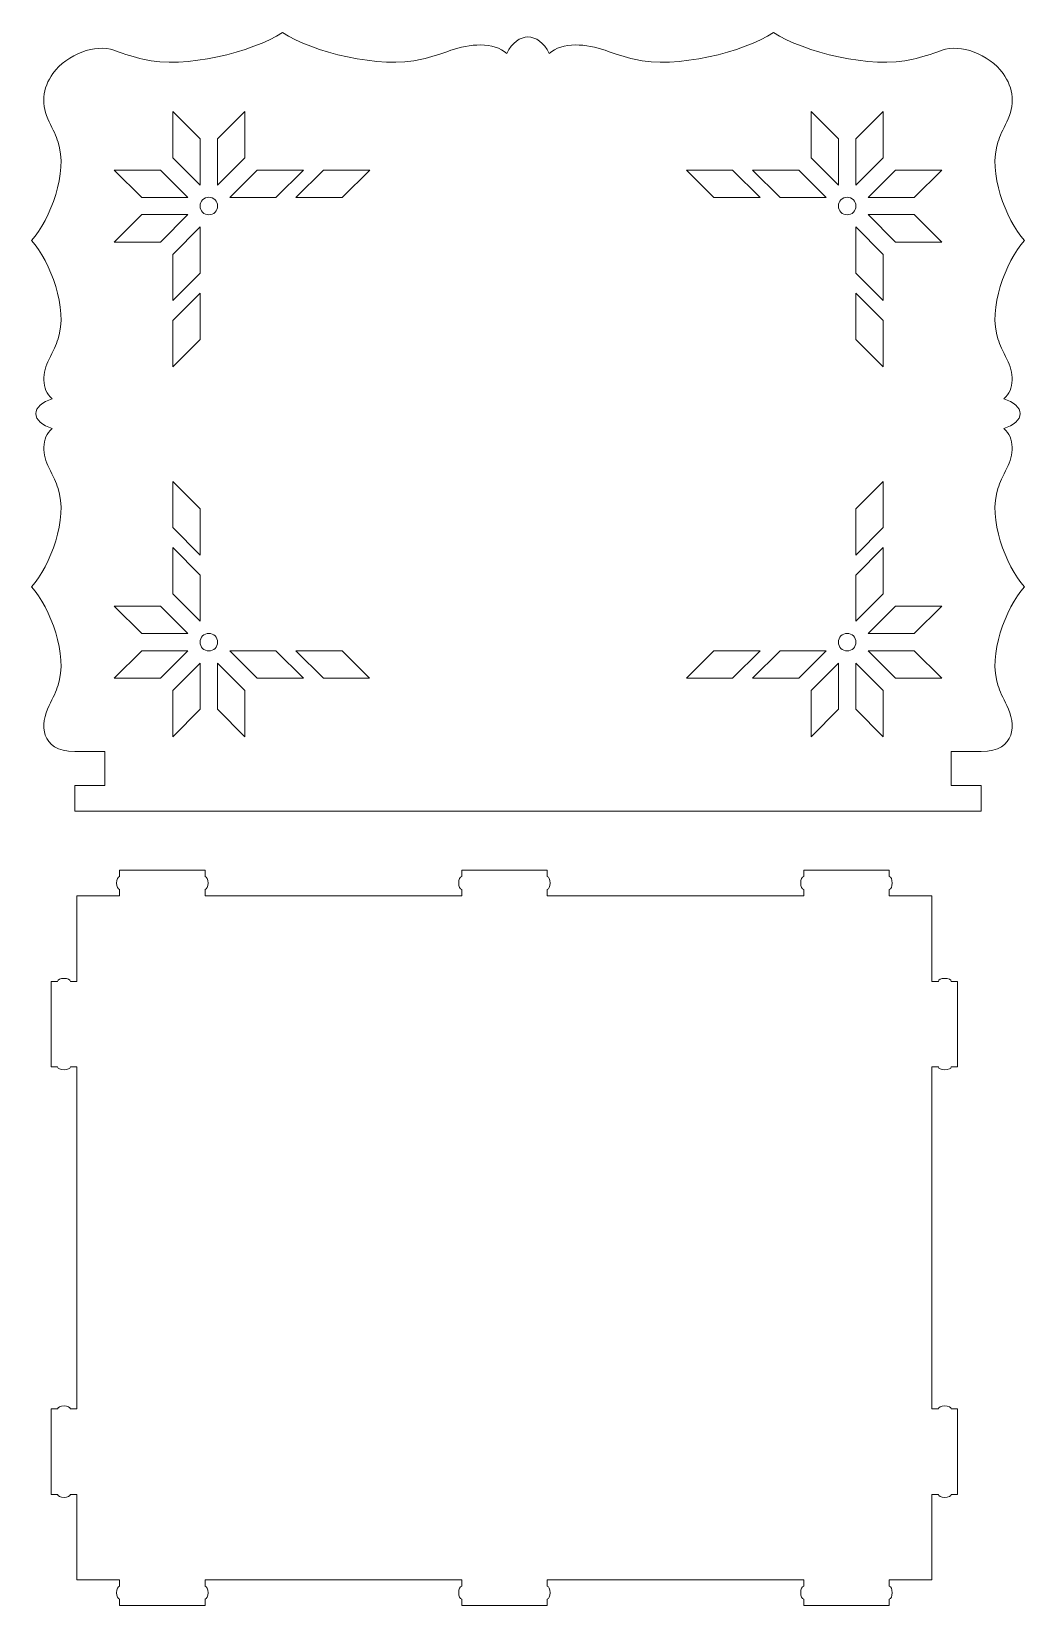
# Model space of a CAD drawing. Header units: centimetres. Extents: x -21.3 to 21.2, y -30 to 29.5.
# Drawn here: x -18.44 to 4.79, y -7.36 to 29.46 of the extents above; entities that cross this region are included whole.
import ezdxf

# ---------------------------------------------------------------- set-up
doc = ezdxf.new("R2010")
doc.units = ezdxf.units.CM
doc.header["$MEASUREMENT"] = 0
doc.layers.add('layer 1', color=7, linetype='Continuous')

msp = doc.modelspace()

# ---------------------------------------------------------------- linework, layer by layer
at = {"layer": 'layer 1', "color": 250, "lineweight": 9}
for points, knots in [([(-17.42772, 12.61974), (-18.2493, 12.61974), (-18.2453, 13.27036), (-18.02772, 13.68958), (-18.02772, 13.68958), (-17.9318, 13.87444), (-17.86436, 14.03122), (-17.81864, 14.16702), (-17.81864, 14.16702), (-17.5816, 14.871), (-17.99242, 15.9706), (-18.44048, 16.46878), (-18.44048, 16.46878), (-17.99242, 16.96694), (-17.58158, 18.06654), (-17.81864, 18.77052), (-17.81864, 18.77052), (-17.86436, 18.90634), (-17.93178, 19.0631), (-18.02772, 19.24796), (-18.02772, 19.24796), (-18.1814, 19.54408), (-18.22852, 19.95562), (-17.95346, 20.1718), (-17.95346, 20.1718), (-18.18778, 20.24858), (-18.34054, 20.37634), (-18.34054, 20.51974), (-18.34054, 20.51974), (-18.34054, 20.66314), (-18.18778, 20.7909), (-17.95346, 20.86768), (-17.95346, 20.86768), (-18.22852, 21.08386), (-18.1814, 21.4954), (-18.02772, 21.79152), (-18.02772, 21.79152), (-17.93178, 21.97638), (-17.86436, 22.13314), (-17.81864, 22.26896), (-17.81864, 22.26896), (-17.58158, 22.97294), (-17.99242, 24.07254), (-18.44048, 24.5707), (-18.44048, 24.5707), (-17.99242, 25.06888), (-17.5816, 26.16848), (-17.81864, 26.87246), (-17.81864, 26.87246), (-17.86436, 27.00826), (-17.9318, 27.16504), (-18.02772, 27.3499), (-18.02772, 27.3499), (-18.22044, 27.72122), (-18.18822, 28.13944), (-17.93926, 28.47696), (-17.93926, 28.47696), (-17.60278, 28.9331), (-16.93962, 29.17664), (-16.51098, 29.01974), (-16.51098, 29.01974), (-16.24892, 28.92382), (-16.02664, 28.85638), (-15.8341, 28.81066), (-15.8341, 28.81066), (-14.83606, 28.57362), (-13.27714, 28.98444), (-12.57086, 29.4325), (-12.57086, 29.4325), (-11.8646, 28.98444), (-10.30568, 28.5736), (-9.30762, 28.81066), (-9.30762, 28.81066), (-9.11508, 28.85638), (-8.89282, 28.9238), (-8.63074, 29.01974), (-8.63074, 29.01974), (-8.21094, 29.17342), (-7.62748, 29.22054), (-7.321, 28.94548), (-7.321, 28.94548), (-7.08216, 29.4596), (-6.57328, 29.4596), (-6.33444, 28.94548), (-6.33444, 28.94548), (-6.02796, 29.22054), (-5.4445, 29.17342), (-5.0247, 29.01974), (-5.0247, 29.01974), (-4.76262, 28.9238), (-4.54036, 28.85638), (-4.34782, 28.81066), (-4.34782, 28.81066), (-3.34976, 28.5736), (-1.79084, 28.98444), (-1.08458, 29.4325), (-1.08458, 29.4325), (-0.3783, 28.98444), (1.18062, 28.57362), (2.17866, 28.81066), (2.17866, 28.81066), (2.3712, 28.85638), (2.59348, 28.92382), (2.85554, 29.01974), (2.85554, 29.01974), (3.28418, 29.17664), (3.94734, 28.9331), (4.28382, 28.47696), (4.28382, 28.47696), (4.53278, 28.13944), (4.565, 27.72122), (4.37228, 27.3499), (4.37228, 27.3499), (4.27636, 27.16504), (4.20892, 27.00826), (4.1632, 26.87246), (4.1632, 26.87246), (3.92616, 26.16848), (4.33698, 25.06888), (4.78504, 24.5707), (4.78504, 24.5707), (4.33698, 24.07254), (3.92614, 22.97294), (4.1632, 22.26896), (4.1632, 22.26896), (4.20892, 22.13314), (4.27634, 21.97638), (4.37228, 21.79152), (4.37228, 21.79152), (4.52596, 21.4954), (4.57308, 21.08386), (4.29802, 20.86768), (4.29802, 20.86768), (4.53234, 20.7909), (4.6851, 20.66314), (4.6851, 20.51974), (4.6851, 20.51974), (4.6851, 20.37634), (4.53234, 20.24858), (4.29802, 20.1718), (4.29802, 20.1718), (4.57308, 19.95562), (4.52596, 19.54408), (4.37228, 19.24796), (4.37228, 19.24796), (4.27634, 19.0631), (4.20892, 18.90634), (4.1632, 18.77052), (4.1632, 18.77052), (3.92614, 18.06654), (4.33698, 16.96694), (4.78504, 16.46878), (4.78504, 16.46878), (4.33698, 15.9706), (3.92616, 14.871), (4.1632, 14.16702), (4.1632, 14.16702), (4.20892, 14.03122), (4.27636, 13.87444), (4.37228, 13.68958), (4.37228, 13.68958), (4.58986, 13.27036), (4.59386, 12.61974), (3.77228, 12.61974), (3.77228, 12.61974), (3.77228, 12.61974), (3.07228, 12.61974), (3.07228, 12.61974), (3.07228, 12.61974), (3.07228, 12.61974), (3.07228, 11.81974), (3.07228, 11.81974), (3.07228, 11.81974), (3.07228, 11.81974), (3.77228, 11.81974), (3.77228, 11.81974), (3.77228, 11.81974), (3.77228, 11.81974), (3.77228, 11.21974), (3.77228, 11.21974), (3.77228, 11.21974), (3.77228, 11.21974), (-17.42772, 11.21974), (-17.42772, 11.21974), (-17.42772, 11.21974), (-17.42772, 11.21974), (-17.42772, 11.81974), (-17.42772, 11.81974), (-17.42772, 11.81974), (-17.42772, 11.81974), (-16.72772, 11.81974), (-16.72772, 11.81974), (-16.72772, 11.81974), (-16.72772, 11.81974), (-16.72772, 12.61974), (-16.72772, 12.61974), (-16.72772, 12.61974), (-16.72772, 12.61974), (-17.42772, 12.61974), (-17.42772, 12.61974)], [0, 0, 0, 0, 0.01960784, 0.01960784, 0.01960784, 0.01960784, 0.03921569, 0.03921569, 0.03921569, 0.03921569, 0.05882353, 0.05882353, 0.05882353, 0.05882353, 0.07843137, 0.07843137, 0.07843137, 0.07843137, 0.09803922, 0.09803922, 0.09803922, 0.09803922, 0.11764706, 0.11764706, 0.11764706, 0.11764706, 0.1372549, 0.1372549, 0.1372549, 0.1372549, 0.15686275, 0.15686275, 0.15686275, 0.15686275, 0.17647059, 0.17647059, 0.17647059, 0.17647059, 0.19607843, 0.19607843, 0.19607843, 0.19607843, 0.21568627, 0.21568627, 0.21568627, 0.21568627, 0.23529412, 0.23529412, 0.23529412, 0.23529412, 0.25490196, 0.25490196, 0.25490196, 0.25490196, 0.2745098, 0.2745098, 0.2745098, 0.2745098, 0.29411765, 0.29411765, 0.29411765, 0.29411765, 0.31372549, 0.31372549, 0.31372549, 0.31372549, 0.33333333, 0.33333333, 0.33333333, 0.33333333, 0.35294118, 0.35294118, 0.35294118, 0.35294118, 0.37254902, 0.37254902, 0.37254902, 0.37254902, 0.39215686, 0.39215686, 0.39215686, 0.39215686, 0.41176471, 0.41176471, 0.41176471, 0.41176471, 0.43137255, 0.43137255, 0.43137255, 0.43137255, 0.45098039, 0.45098039, 0.45098039, 0.45098039, 0.47058824, 0.47058824, 0.47058824, 0.47058824, 0.49019608, 0.49019608, 0.49019608, 0.49019608, 0.50980392, 0.50980392, 0.50980392, 0.50980392, 0.52941176, 0.52941176, 0.52941176, 0.52941176, 0.54901961, 0.54901961, 0.54901961, 0.54901961, 0.56862745, 0.56862745, 0.56862745, 0.56862745, 0.58823529, 0.58823529, 0.58823529, 0.58823529, 0.60784314, 0.60784314, 0.60784314, 0.60784314, 0.62745098, 0.62745098, 0.62745098, 0.62745098, 0.64705882, 0.64705882, 0.64705882, 0.64705882, 0.66666667, 0.66666667, 0.66666667, 0.66666667, 0.68627451, 0.68627451, 0.68627451, 0.68627451, 0.70588235, 0.70588235, 0.70588235, 0.70588235, 0.7254902, 0.7254902, 0.7254902, 0.7254902, 0.74509804, 0.74509804, 0.74509804, 0.74509804, 0.76470588, 0.76470588, 0.76470588, 0.76470588, 0.78431373, 0.78431373, 0.78431373, 0.78431373, 0.80392157, 0.80392157, 0.80392157, 0.80392157, 0.82352941, 0.82352941, 0.82352941, 0.82352941, 0.84313725, 0.84313725, 0.84313725, 0.84313725, 0.8627451, 0.8627451, 0.8627451, 0.8627451, 0.88235294, 0.88235294, 0.88235294, 0.88235294, 0.90196078, 0.90196078, 0.90196078, 0.90196078, 0.92156863, 0.92156863, 0.92156863, 0.92156863, 0.94117647, 0.94117647, 0.94117647, 0.94117647, 0.96078431, 0.96078431, 0.96078431, 0.96078431, 1, 1, 1, 1]), ([(-15.13532, 26.50712), (-15.13532, 26.50712), (-15.13532, 27.58852), (-15.13532, 27.58852), (-15.13532, 27.58852), (-15.13532, 27.58852), (-14.49286, 26.94606), (-14.49286, 26.94606), (-14.49286, 26.94606), (-14.49286, 26.94606), (-14.49286, 25.86466), (-14.49286, 25.86466), (-14.49286, 25.86466), (-14.49286, 25.86466), (-15.13532, 26.50712), (-15.13532, 26.50712)], [0, 0, 0, 0, 0.2, 0.2, 0.2, 0.2, 0.4, 0.4, 0.4, 0.4, 0.6, 0.6, 0.6, 0.6, 1, 1, 1, 1]), ([(-13.4504, 26.50712), (-13.4504, 26.50712), (-13.4504, 27.58852), (-13.4504, 27.58852), (-13.4504, 27.58852), (-13.4504, 27.58852), (-14.09286, 26.94606), (-14.09286, 26.94606), (-14.09286, 26.94606), (-14.09286, 26.94606), (-14.09286, 25.86466), (-14.09286, 25.86466), (-14.09286, 25.86466), (-14.09286, 25.86466), (-13.4504, 26.50712), (-13.4504, 26.50712)], [0, 0, 0, 0, 0.2, 0.2, 0.2, 0.2, 0.4, 0.4, 0.4, 0.4, 0.6, 0.6, 0.6, 0.6, 1, 1, 1, 1]), ([(-0.205, 26.50712), (-0.205, 26.50712), (-0.205, 27.58852), (-0.205, 27.58852), (-0.205, 27.58852), (-0.205, 27.58852), (0.43746, 26.94606), (0.43746, 26.94606), (0.43746, 26.94606), (0.43746, 26.94606), (0.43746, 25.86466), (0.43746, 25.86466), (0.43746, 25.86466), (0.43746, 25.86466), (-0.205, 26.50712), (-0.205, 26.50712)], [0, 0, 0, 0, 0.2, 0.2, 0.2, 0.2, 0.4, 0.4, 0.4, 0.4, 0.6, 0.6, 0.6, 0.6, 1, 1, 1, 1]), ([(1.47992, 26.50712), (1.47992, 26.50712), (1.47992, 27.58852), (1.47992, 27.58852), (1.47992, 27.58852), (1.47992, 27.58852), (0.83746, 26.94606), (0.83746, 26.94606), (0.83746, 26.94606), (0.83746, 26.94606), (0.83746, 25.86466), (0.83746, 25.86466), (0.83746, 25.86466), (0.83746, 25.86466), (1.47992, 26.50712), (1.47992, 26.50712)], [0, 0, 0, 0, 0.2, 0.2, 0.2, 0.2, 0.4, 0.4, 0.4, 0.4, 0.6, 0.6, 0.6, 0.6, 1, 1, 1, 1]), ([(-15.4234, 26.21904), (-15.4234, 26.21904), (-16.5048, 26.21904), (-16.5048, 26.21904), (-16.5048, 26.21904), (-16.5048, 26.21904), (-15.86234, 25.57658), (-15.86234, 25.57658), (-15.86234, 25.57658), (-15.86234, 25.57658), (-14.78094, 25.57658), (-14.78094, 25.57658), (-14.78094, 25.57658), (-14.78094, 25.57658), (-15.4234, 26.21904), (-15.4234, 26.21904)], [0, 0, 0, 0, 0.2, 0.2, 0.2, 0.2, 0.4, 0.4, 0.4, 0.4, 0.6, 0.6, 0.6, 0.6, 1, 1, 1, 1]), ([(-13.1623, 26.21904), (-13.1623, 26.21904), (-12.08092, 26.21904), (-12.08092, 26.21904), (-12.08092, 26.21904), (-12.08092, 26.21904), (-12.7234, 25.57658), (-12.7234, 25.57658), (-12.7234, 25.57658), (-12.7234, 25.57658), (-13.8048, 25.57658), (-13.8048, 25.57658), (-13.8048, 25.57658), (-13.8048, 25.57658), (-13.1623, 26.21904), (-13.1623, 26.21904)], [0, 0, 0, 0, 0.2, 0.2, 0.2, 0.2, 0.4, 0.4, 0.4, 0.4, 0.6, 0.6, 0.6, 0.6, 1, 1, 1, 1]), ([(-11.6123, 26.21904), (-11.6123, 26.21904), (-10.5309, 26.21904), (-10.5309, 26.21904), (-10.5309, 26.21904), (-10.5309, 26.21904), (-11.17338, 25.57658), (-11.17338, 25.57658), (-11.17338, 25.57658), (-11.17338, 25.57658), (-12.2548, 25.57658), (-12.2548, 25.57658), (-12.2548, 25.57658), (-12.2548, 25.57658), (-11.6123, 26.21904), (-11.6123, 26.21904)], [0, 0, 0, 0, 0.2, 0.2, 0.2, 0.2, 0.4, 0.4, 0.4, 0.4, 0.6, 0.6, 0.6, 0.6, 1, 1, 1, 1]), ([(-2.0431, 26.21904), (-2.0431, 26.21904), (-3.1245, 26.21904), (-3.1245, 26.21904), (-3.1245, 26.21904), (-3.1245, 26.21904), (-2.48202, 25.57658), (-2.48202, 25.57658), (-2.48202, 25.57658), (-2.48202, 25.57658), (-1.4006, 25.57658), (-1.4006, 25.57658), (-1.4006, 25.57658), (-1.4006, 25.57658), (-2.0431, 26.21904), (-2.0431, 26.21904)], [0, 0, 0, 0, 0.2, 0.2, 0.2, 0.2, 0.4, 0.4, 0.4, 0.4, 0.6, 0.6, 0.6, 0.6, 1, 1, 1, 1]), ([(-0.4931, 26.21904), (-0.4931, 26.21904), (-1.57448, 26.21904), (-1.57448, 26.21904), (-1.57448, 26.21904), (-1.57448, 26.21904), (-0.932, 25.57658), (-0.932, 25.57658), (-0.932, 25.57658), (-0.932, 25.57658), (0.1494, 25.57658), (0.1494, 25.57658), (0.1494, 25.57658), (0.1494, 25.57658), (-0.4931, 26.21904), (-0.4931, 26.21904)], [0, 0, 0, 0, 0.2, 0.2, 0.2, 0.2, 0.4, 0.4, 0.4, 0.4, 0.6, 0.6, 0.6, 0.6, 1, 1, 1, 1]), ([(1.768, 26.21904), (1.768, 26.21904), (2.8494, 26.21904), (2.8494, 26.21904), (2.8494, 26.21904), (2.8494, 26.21904), (2.20694, 25.57658), (2.20694, 25.57658), (2.20694, 25.57658), (2.20694, 25.57658), (1.12554, 25.57658), (1.12554, 25.57658), (1.12554, 25.57658), (1.12554, 25.57658), (1.768, 26.21904), (1.768, 26.21904)], [0, 0, 0, 0, 0.2, 0.2, 0.2, 0.2, 0.4, 0.4, 0.4, 0.4, 0.6, 0.6, 0.6, 0.6, 1, 1, 1, 1]), ([(-14.29286, 25.17056), (-14.17908, 25.17056), (-14.08684, 25.2628), (-14.08684, 25.37658), (-14.08684, 25.37658), (-14.08684, 25.49036), (-14.17908, 25.5826), (-14.29286, 25.5826), (-14.29286, 25.5826), (-14.40664, 25.5826), (-14.49888, 25.49036), (-14.49888, 25.37658), (-14.49888, 25.37658), (-14.49888, 25.2628), (-14.40664, 25.17056), (-14.29286, 25.17056)], [0, 0, 0, 0, 0.2, 0.2, 0.2, 0.2, 0.4, 0.4, 0.4, 0.4, 0.6, 0.6, 0.6, 0.6, 1, 1, 1, 1]), ([(0.63746, 25.17056), (0.52368, 25.17056), (0.43144, 25.2628), (0.43144, 25.37658), (0.43144, 25.37658), (0.43144, 25.49036), (0.52368, 25.5826), (0.63746, 25.5826), (0.63746, 25.5826), (0.75124, 25.5826), (0.84348, 25.49036), (0.84348, 25.37658), (0.84348, 25.37658), (0.84348, 25.2628), (0.75124, 25.17056), (0.63746, 25.17056)], [0, 0, 0, 0, 0.2, 0.2, 0.2, 0.2, 0.4, 0.4, 0.4, 0.4, 0.6, 0.6, 0.6, 0.6, 1, 1, 1, 1]), ([(-15.4234, 24.53412), (-15.4234, 24.53412), (-16.5048, 24.53412), (-16.5048, 24.53412), (-16.5048, 24.53412), (-16.5048, 24.53412), (-15.86234, 25.17658), (-15.86234, 25.17658), (-15.86234, 25.17658), (-15.86234, 25.17658), (-14.78094, 25.17658), (-14.78094, 25.17658), (-14.78094, 25.17658), (-14.78094, 25.17658), (-15.4234, 24.53412), (-15.4234, 24.53412)], [0, 0, 0, 0, 0.2, 0.2, 0.2, 0.2, 0.4, 0.4, 0.4, 0.4, 0.6, 0.6, 0.6, 0.6, 1, 1, 1, 1]), ([(1.768, 24.53412), (1.768, 24.53412), (2.8494, 24.53412), (2.8494, 24.53412), (2.8494, 24.53412), (2.8494, 24.53412), (2.20694, 25.17658), (2.20694, 25.17658), (2.20694, 25.17658), (2.20694, 25.17658), (1.12554, 25.17658), (1.12554, 25.17658), (1.12554, 25.17658), (1.12554, 25.17658), (1.768, 24.53412), (1.768, 24.53412)], [0, 0, 0, 0, 0.2, 0.2, 0.2, 0.2, 0.4, 0.4, 0.4, 0.4, 0.6, 0.6, 0.6, 0.6, 1, 1, 1, 1]), ([(-15.13532, 24.24604), (-15.13532, 24.24604), (-15.13532, 23.16464), (-15.13532, 23.16464), (-15.13532, 23.16464), (-15.13532, 23.16464), (-14.49286, 23.8071), (-14.49286, 23.8071), (-14.49286, 23.8071), (-14.49286, 23.8071), (-14.49286, 24.8885), (-14.49286, 24.8885), (-14.49286, 24.8885), (-14.49286, 24.8885), (-15.13532, 24.24604), (-15.13532, 24.24604)], [0, 0, 0, 0, 0.2, 0.2, 0.2, 0.2, 0.4, 0.4, 0.4, 0.4, 0.6, 0.6, 0.6, 0.6, 1, 1, 1, 1]), ([(1.47992, 24.24604), (1.47992, 24.24604), (1.47992, 23.16464), (1.47992, 23.16464), (1.47992, 23.16464), (1.47992, 23.16464), (0.83746, 23.8071), (0.83746, 23.8071), (0.83746, 23.8071), (0.83746, 23.8071), (0.83746, 24.8885), (0.83746, 24.8885), (0.83746, 24.8885), (0.83746, 24.8885), (1.47992, 24.24604), (1.47992, 24.24604)], [0, 0, 0, 0, 0.2, 0.2, 0.2, 0.2, 0.4, 0.4, 0.4, 0.4, 0.6, 0.6, 0.6, 0.6, 1, 1, 1, 1]), ([(-15.13532, 22.696), (-15.13532, 22.696), (-15.13532, 21.6146), (-15.13532, 21.6146), (-15.13532, 21.6146), (-15.13532, 21.6146), (-14.49286, 22.25708), (-14.49286, 22.25708), (-14.49286, 22.25708), (-14.49286, 22.25708), (-14.49286, 23.33848), (-14.49286, 23.33848), (-14.49286, 23.33848), (-14.49286, 23.33848), (-15.13532, 22.696), (-15.13532, 22.696)], [0, 0, 0, 0, 0.2, 0.2, 0.2, 0.2, 0.4, 0.4, 0.4, 0.4, 0.6, 0.6, 0.6, 0.6, 1, 1, 1, 1]), ([(1.47992, 22.696), (1.47992, 22.696), (1.47992, 21.6146), (1.47992, 21.6146), (1.47992, 21.6146), (1.47992, 21.6146), (0.83746, 22.25708), (0.83746, 22.25708), (0.83746, 22.25708), (0.83746, 22.25708), (0.83746, 23.33848), (0.83746, 23.33848), (0.83746, 23.33848), (0.83746, 23.33848), (1.47992, 22.696), (1.47992, 22.696)], [0, 0, 0, 0, 0.2, 0.2, 0.2, 0.2, 0.4, 0.4, 0.4, 0.4, 0.6, 0.6, 0.6, 0.6, 1, 1, 1, 1]), ([(-15.13534, 17.85476), (-15.13534, 17.85476), (-15.13534, 18.93616), (-15.13534, 18.93616), (-15.13534, 18.93616), (-15.13534, 18.93616), (-14.49288, 18.29368), (-14.49288, 18.29368), (-14.49288, 18.29368), (-14.49288, 18.29368), (-14.49288, 17.21228), (-14.49288, 17.21228), (-14.49288, 17.21228), (-14.49288, 17.21228), (-15.13534, 17.85476), (-15.13534, 17.85476)], [0, 0, 0, 0, 0.2, 0.2, 0.2, 0.2, 0.4, 0.4, 0.4, 0.4, 0.6, 0.6, 0.6, 0.6, 1, 1, 1, 1]), ([(1.4799, 17.85476), (1.4799, 17.85476), (1.4799, 18.93616), (1.4799, 18.93616), (1.4799, 18.93616), (1.4799, 18.93616), (0.83744, 18.29368), (0.83744, 18.29368), (0.83744, 18.29368), (0.83744, 18.29368), (0.83744, 17.21228), (0.83744, 17.21228), (0.83744, 17.21228), (0.83744, 17.21228), (1.4799, 17.85476), (1.4799, 17.85476)], [0, 0, 0, 0, 0.2, 0.2, 0.2, 0.2, 0.4, 0.4, 0.4, 0.4, 0.6, 0.6, 0.6, 0.6, 1, 1, 1, 1]), ([(-15.13534, 16.30472), (-15.13534, 16.30472), (-15.13534, 17.38612), (-15.13534, 17.38612), (-15.13534, 17.38612), (-15.13534, 17.38612), (-14.49288, 16.74366), (-14.49288, 16.74366), (-14.49288, 16.74366), (-14.49288, 16.74366), (-14.49288, 15.66226), (-14.49288, 15.66226), (-14.49288, 15.66226), (-14.49288, 15.66226), (-15.13534, 16.30472), (-15.13534, 16.30472)], [0, 0, 0, 0, 0.2, 0.2, 0.2, 0.2, 0.4, 0.4, 0.4, 0.4, 0.6, 0.6, 0.6, 0.6, 1, 1, 1, 1]), ([(1.4799, 16.30472), (1.4799, 16.30472), (1.4799, 17.38612), (1.4799, 17.38612), (1.4799, 17.38612), (1.4799, 17.38612), (0.83744, 16.74366), (0.83744, 16.74366), (0.83744, 16.74366), (0.83744, 16.74366), (0.83744, 15.66226), (0.83744, 15.66226), (0.83744, 15.66226), (0.83744, 15.66226), (1.4799, 16.30472), (1.4799, 16.30472)], [0, 0, 0, 0, 0.2, 0.2, 0.2, 0.2, 0.4, 0.4, 0.4, 0.4, 0.6, 0.6, 0.6, 0.6, 1, 1, 1, 1]), ([(-15.42342, 16.01664), (-15.42342, 16.01664), (-16.50482, 16.01664), (-16.50482, 16.01664), (-16.50482, 16.01664), (-16.50482, 16.01664), (-15.86236, 15.37418), (-15.86236, 15.37418), (-15.86236, 15.37418), (-15.86236, 15.37418), (-14.78096, 15.37418), (-14.78096, 15.37418), (-14.78096, 15.37418), (-14.78096, 15.37418), (-15.42342, 16.01664), (-15.42342, 16.01664)], [0, 0, 0, 0, 0.2, 0.2, 0.2, 0.2, 0.4, 0.4, 0.4, 0.4, 0.6, 0.6, 0.6, 0.6, 1, 1, 1, 1]), ([(1.76798, 16.01664), (1.76798, 16.01664), (2.84938, 16.01664), (2.84938, 16.01664), (2.84938, 16.01664), (2.84938, 16.01664), (2.20692, 15.37418), (2.20692, 15.37418), (2.20692, 15.37418), (2.20692, 15.37418), (1.12552, 15.37418), (1.12552, 15.37418), (1.12552, 15.37418), (1.12552, 15.37418), (1.76798, 16.01664), (1.76798, 16.01664)], [0, 0, 0, 0, 0.2, 0.2, 0.2, 0.2, 0.4, 0.4, 0.4, 0.4, 0.6, 0.6, 0.6, 0.6, 1, 1, 1, 1]), ([(-14.29288, 15.3802), (-14.1791, 15.3802), (-14.08686, 15.28796), (-14.08686, 15.17418), (-14.08686, 15.17418), (-14.08686, 15.0604), (-14.1791, 14.96816), (-14.29288, 14.96816), (-14.29288, 14.96816), (-14.40666, 14.96816), (-14.4989, 15.0604), (-14.4989, 15.17418), (-14.4989, 15.17418), (-14.4989, 15.28796), (-14.40666, 15.3802), (-14.29288, 15.3802)], [0, 0, 0, 0, 0.2, 0.2, 0.2, 0.2, 0.4, 0.4, 0.4, 0.4, 0.6, 0.6, 0.6, 0.6, 1, 1, 1, 1]), ([(0.63744, 15.3802), (0.52366, 15.3802), (0.43142, 15.28796), (0.43142, 15.17418), (0.43142, 15.17418), (0.43142, 15.0604), (0.52366, 14.96816), (0.63744, 14.96816), (0.63744, 14.96816), (0.75122, 14.96816), (0.84346, 15.0604), (0.84346, 15.17418), (0.84346, 15.17418), (0.84346, 15.28796), (0.75122, 15.3802), (0.63744, 15.3802)], [0, 0, 0, 0, 0.2, 0.2, 0.2, 0.2, 0.4, 0.4, 0.4, 0.4, 0.6, 0.6, 0.6, 0.6, 1, 1, 1, 1]), ([(-15.42342, 14.33172), (-15.42342, 14.33172), (-16.50482, 14.33172), (-16.50482, 14.33172), (-16.50482, 14.33172), (-16.50482, 14.33172), (-15.86236, 14.97418), (-15.86236, 14.97418), (-15.86236, 14.97418), (-15.86236, 14.97418), (-14.78096, 14.97418), (-14.78096, 14.97418), (-14.78096, 14.97418), (-14.78096, 14.97418), (-15.42342, 14.33172), (-15.42342, 14.33172)], [0, 0, 0, 0, 0.2, 0.2, 0.2, 0.2, 0.4, 0.4, 0.4, 0.4, 0.6, 0.6, 0.6, 0.6, 1, 1, 1, 1]), ([(-13.16232, 14.33172), (-13.16232, 14.33172), (-12.08094, 14.33172), (-12.08094, 14.33172), (-12.08094, 14.33172), (-12.08094, 14.33172), (-12.72342, 14.97418), (-12.72342, 14.97418), (-12.72342, 14.97418), (-12.72342, 14.97418), (-13.80482, 14.97418), (-13.80482, 14.97418), (-13.80482, 14.97418), (-13.80482, 14.97418), (-13.16232, 14.33172), (-13.16232, 14.33172)], [0, 0, 0, 0, 0.2, 0.2, 0.2, 0.2, 0.4, 0.4, 0.4, 0.4, 0.6, 0.6, 0.6, 0.6, 1, 1, 1, 1]), ([(-11.61232, 14.33172), (-11.61232, 14.33172), (-10.53092, 14.33172), (-10.53092, 14.33172), (-10.53092, 14.33172), (-10.53092, 14.33172), (-11.1734, 14.97418), (-11.1734, 14.97418), (-11.1734, 14.97418), (-11.1734, 14.97418), (-12.25482, 14.97418), (-12.25482, 14.97418), (-12.25482, 14.97418), (-12.25482, 14.97418), (-11.61232, 14.33172), (-11.61232, 14.33172)], [0, 0, 0, 0, 0.2, 0.2, 0.2, 0.2, 0.4, 0.4, 0.4, 0.4, 0.6, 0.6, 0.6, 0.6, 1, 1, 1, 1]), ([(-2.04312, 14.33172), (-2.04312, 14.33172), (-3.12452, 14.33172), (-3.12452, 14.33172), (-3.12452, 14.33172), (-3.12452, 14.33172), (-2.48204, 14.97418), (-2.48204, 14.97418), (-2.48204, 14.97418), (-2.48204, 14.97418), (-1.40062, 14.97418), (-1.40062, 14.97418), (-1.40062, 14.97418), (-1.40062, 14.97418), (-2.04312, 14.33172), (-2.04312, 14.33172)], [0, 0, 0, 0, 0.2, 0.2, 0.2, 0.2, 0.4, 0.4, 0.4, 0.4, 0.6, 0.6, 0.6, 0.6, 1, 1, 1, 1]), ([(-0.49312, 14.33172), (-0.49312, 14.33172), (-1.5745, 14.33172), (-1.5745, 14.33172), (-1.5745, 14.33172), (-1.5745, 14.33172), (-0.93202, 14.97418), (-0.93202, 14.97418), (-0.93202, 14.97418), (-0.93202, 14.97418), (0.14938, 14.97418), (0.14938, 14.97418), (0.14938, 14.97418), (0.14938, 14.97418), (-0.49312, 14.33172), (-0.49312, 14.33172)], [0, 0, 0, 0, 0.2, 0.2, 0.2, 0.2, 0.4, 0.4, 0.4, 0.4, 0.6, 0.6, 0.6, 0.6, 1, 1, 1, 1]), ([(1.76798, 14.33172), (1.76798, 14.33172), (2.84938, 14.33172), (2.84938, 14.33172), (2.84938, 14.33172), (2.84938, 14.33172), (2.20692, 14.97418), (2.20692, 14.97418), (2.20692, 14.97418), (2.20692, 14.97418), (1.12552, 14.97418), (1.12552, 14.97418), (1.12552, 14.97418), (1.12552, 14.97418), (1.76798, 14.33172), (1.76798, 14.33172)], [0, 0, 0, 0, 0.2, 0.2, 0.2, 0.2, 0.4, 0.4, 0.4, 0.4, 0.6, 0.6, 0.6, 0.6, 1, 1, 1, 1]), ([(-15.13534, 14.04364), (-15.13534, 14.04364), (-15.13534, 12.96224), (-15.13534, 12.96224), (-15.13534, 12.96224), (-15.13534, 12.96224), (-14.49288, 13.6047), (-14.49288, 13.6047), (-14.49288, 13.6047), (-14.49288, 13.6047), (-14.49288, 14.6861), (-14.49288, 14.6861), (-14.49288, 14.6861), (-14.49288, 14.6861), (-15.13534, 14.04364), (-15.13534, 14.04364)], [0, 0, 0, 0, 0.2, 0.2, 0.2, 0.2, 0.4, 0.4, 0.4, 0.4, 0.6, 0.6, 0.6, 0.6, 1, 1, 1, 1]), ([(-13.45042, 14.04364), (-13.45042, 14.04364), (-13.45042, 12.96224), (-13.45042, 12.96224), (-13.45042, 12.96224), (-13.45042, 12.96224), (-14.09288, 13.6047), (-14.09288, 13.6047), (-14.09288, 13.6047), (-14.09288, 13.6047), (-14.09288, 14.6861), (-14.09288, 14.6861), (-14.09288, 14.6861), (-14.09288, 14.6861), (-13.45042, 14.04364), (-13.45042, 14.04364)], [0, 0, 0, 0, 0.2, 0.2, 0.2, 0.2, 0.4, 0.4, 0.4, 0.4, 0.6, 0.6, 0.6, 0.6, 1, 1, 1, 1]), ([(-0.20502, 14.04364), (-0.20502, 14.04364), (-0.20502, 12.96224), (-0.20502, 12.96224), (-0.20502, 12.96224), (-0.20502, 12.96224), (0.43744, 13.6047), (0.43744, 13.6047), (0.43744, 13.6047), (0.43744, 13.6047), (0.43744, 14.6861), (0.43744, 14.6861), (0.43744, 14.6861), (0.43744, 14.6861), (-0.20502, 14.04364), (-0.20502, 14.04364)], [0, 0, 0, 0, 0.2, 0.2, 0.2, 0.2, 0.4, 0.4, 0.4, 0.4, 0.6, 0.6, 0.6, 0.6, 1, 1, 1, 1]), ([(1.4799, 14.04364), (1.4799, 14.04364), (1.4799, 12.96224), (1.4799, 12.96224), (1.4799, 12.96224), (1.4799, 12.96224), (0.83744, 13.6047), (0.83744, 13.6047), (0.83744, 13.6047), (0.83744, 13.6047), (0.83744, 14.6861), (0.83744, 14.6861), (0.83744, 14.6861), (0.83744, 14.6861), (1.4799, 14.04364), (1.4799, 14.04364)], [0, 0, 0, 0, 0.2, 0.2, 0.2, 0.2, 0.4, 0.4, 0.4, 0.4, 0.6, 0.6, 0.6, 0.6, 1, 1, 1, 1]), ([(-6.37904, -6.75944), (-6.37904, -6.75944), (-6.37904, -6.90944), (-6.37904, -6.90944), (-6.37904, -6.90944), (-6.34038, -6.90944), (-6.30904, -6.9766), (-6.30904, -7.05944), (-6.30904, -7.05944), (-6.30904, -7.14228), (-6.34038, -7.20944), (-6.37904, -7.20944), (-6.37904, -7.20944), (-6.37904, -7.20944), (-6.37904, -7.35944), (-6.37904, -7.35944), (-6.37904, -7.35944), (-6.37904, -7.35944), (-8.37904, -7.35944), (-8.37904, -7.35944), (-8.37904, -7.35944), (-8.37904, -7.35944), (-8.37904, -7.20944), (-8.37904, -7.20944), (-8.37904, -7.20944), (-8.4177, -7.20944), (-8.44904, -7.14228), (-8.44904, -7.05944), (-8.44904, -7.05944), (-8.44904, -6.9766), (-8.4177, -6.90944), (-8.37904, -6.90944), (-8.37904, -6.90944), (-8.37904, -6.90944), (-8.37904, -6.75944), (-8.37904, -6.75944), (-8.37904, -6.75944), (-8.37904, -6.75944), (-14.37904, -6.75944), (-14.37904, -6.75944), (-14.37904, -6.75944), (-14.37904, -6.75944), (-14.37904, -6.90944), (-14.37904, -6.90944), (-14.37904, -6.90944), (-14.34038, -6.90944), (-14.30904, -6.9766), (-14.30904, -7.05944), (-14.30904, -7.05944), (-14.30904, -7.14228), (-14.34038, -7.20944), (-14.37904, -7.20944), (-14.37904, -7.20944), (-14.37904, -7.20944), (-14.37904, -7.35944), (-14.37904, -7.35944), (-14.37904, -7.35944), (-14.37904, -7.35944), (-16.37904, -7.35944), (-16.37904, -7.35944), (-16.37904, -7.35944), (-16.37904, -7.35944), (-16.37904, -7.20944), (-16.37904, -7.20944), (-16.37904, -7.20944), (-16.4177, -7.20944), (-16.44904, -7.14228), (-16.44904, -7.05944), (-16.44904, -7.05944), (-16.44904, -6.9766), (-16.4177, -6.90944), (-16.37904, -6.90944), (-16.37904, -6.90944), (-16.37904, -6.90944), (-16.37904, -6.75944), (-16.37904, -6.75944), (-16.37904, -6.75944), (-16.37904, -6.75944), (-17.37904, -6.75944), (-17.37904, -6.75944), (-17.37904, -6.75944), (-17.37904, -6.75944), (-17.37904, -4.75944), (-17.37904, -4.75944), (-17.37904, -4.75944), (-17.37904, -4.75944), (-17.52904, -4.75944), (-17.52904, -4.75944), (-17.52904, -4.75944), (-17.52904, -4.7981), (-17.5962, -4.82944), (-17.67904, -4.82944), (-17.67904, -4.82944), (-17.76188, -4.82944), (-17.82904, -4.7981), (-17.82904, -4.75944), (-17.82904, -4.75944), (-17.82904, -4.75944), (-17.97904, -4.75944), (-17.97904, -4.75944), (-17.97904, -4.75944), (-17.97904, -4.75944), (-17.97904, -2.75944), (-17.97904, -2.75944), (-17.97904, -2.75944), (-17.97904, -2.75944), (-17.82904, -2.75944), (-17.82904, -2.75944), (-17.82904, -2.75944), (-17.82904, -2.72078), (-17.76188, -2.68944), (-17.67904, -2.68944), (-17.67904, -2.68944), (-17.5962, -2.68944), (-17.52904, -2.72078), (-17.52904, -2.75944), (-17.52904, -2.75944), (-17.52904, -2.75944), (-17.37904, -2.75944), (-17.37904, -2.75944), (-17.37904, -2.75944), (-17.37904, -2.75944), (-17.37904, 5.24056), (-17.37904, 5.24056), (-17.37904, 5.24056), (-17.37904, 5.24056), (-17.52904, 5.24056), (-17.52904, 5.24056), (-17.52904, 5.24056), (-17.52904, 5.2019), (-17.5962, 5.17056), (-17.67904, 5.17056), (-17.67904, 5.17056), (-17.76188, 5.17056), (-17.82904, 5.2019), (-17.82904, 5.24056), (-17.82904, 5.24056), (-17.82904, 5.24056), (-17.97904, 5.24056), (-17.97904, 5.24056), (-17.97904, 5.24056), (-17.97904, 5.24056), (-17.97904, 7.24056), (-17.97904, 7.24056), (-17.97904, 7.24056), (-17.97904, 7.24056), (-17.82904, 7.24056), (-17.82904, 7.24056), (-17.82904, 7.24056), (-17.82904, 7.27922), (-17.76188, 7.31056), (-17.67904, 7.31056), (-17.67904, 7.31056), (-17.5962, 7.31056), (-17.52904, 7.27922), (-17.52904, 7.24056), (-17.52904, 7.24056), (-17.52904, 7.24056), (-17.37904, 7.24056), (-17.37904, 7.24056), (-17.37904, 7.24056), (-17.37904, 7.24056), (-17.37904, 9.24056), (-17.37904, 9.24056), (-17.37904, 9.24056), (-17.37904, 9.24056), (-16.37904, 9.24056), (-16.37904, 9.24056), (-16.37904, 9.24056), (-16.37904, 9.24056), (-16.37904, 9.39056), (-16.37904, 9.39056), (-16.37904, 9.39056), (-16.4177, 9.39056), (-16.44904, 9.45772), (-16.44904, 9.54056), (-16.44904, 9.54056), (-16.44904, 9.6234), (-16.4177, 9.69056), (-16.37904, 9.69056), (-16.37904, 9.69056), (-16.37904, 9.69056), (-16.37904, 9.84056), (-16.37904, 9.84056), (-16.37904, 9.84056), (-16.37904, 9.84056), (-14.37904, 9.84056), (-14.37904, 9.84056), (-14.37904, 9.84056), (-14.37904, 9.84056), (-14.37904, 9.69056), (-14.37904, 9.69056), (-14.37904, 9.69056), (-14.34038, 9.69056), (-14.30904, 9.6234), (-14.30904, 9.54056), (-14.30904, 9.54056), (-14.30904, 9.45772), (-14.34038, 9.39056), (-14.37904, 9.39056), (-14.37904, 9.39056), (-14.37904, 9.39056), (-14.37904, 9.24056), (-14.37904, 9.24056), (-14.37904, 9.24056), (-14.37904, 9.24056), (-8.37904, 9.24056), (-8.37904, 9.24056), (-8.37904, 9.24056), (-8.37904, 9.24056), (-8.37904, 9.39056), (-8.37904, 9.39056), (-8.37904, 9.39056), (-8.4177, 9.39056), (-8.44904, 9.45772), (-8.44904, 9.54056), (-8.44904, 9.54056), (-8.44904, 9.6234), (-8.4177, 9.69056), (-8.37904, 9.69056), (-8.37904, 9.69056), (-8.37904, 9.69056), (-8.37904, 9.84056), (-8.37904, 9.84056), (-8.37904, 9.84056), (-8.37904, 9.84056), (-6.37904, 9.84056), (-6.37904, 9.84056), (-6.37904, 9.84056), (-6.37904, 9.84056), (-6.37904, 9.69056), (-6.37904, 9.69056), (-6.37904, 9.69056), (-6.34038, 9.69056), (-6.30904, 9.6234), (-6.30904, 9.54056), (-6.30904, 9.54056), (-6.30904, 9.45772), (-6.34038, 9.39056), (-6.37904, 9.39056), (-6.37904, 9.39056), (-6.37904, 9.39056), (-6.37904, 9.24056), (-6.37904, 9.24056), (-6.37904, 9.24056), (-6.37904, 9.24056), (-0.37904, 9.24056), (-0.37904, 9.24056), (-0.37904, 9.24056), (-0.37904, 9.24056), (-0.37904, 9.39056), (-0.37904, 9.39056), (-0.37904, 9.39056), (-0.4177, 9.39056), (-0.44904, 9.45772), (-0.44904, 9.54056), (-0.44904, 9.54056), (-0.44904, 9.6234), (-0.4177, 9.69056), (-0.37904, 9.69056), (-0.37904, 9.69056), (-0.37904, 9.69056), (-0.37904, 9.84056), (-0.37904, 9.84056), (-0.37904, 9.84056), (-0.37904, 9.84056), (1.62096, 9.84056), (1.62096, 9.84056), (1.62096, 9.84056), (1.62096, 9.84056), (1.62096, 9.69056), (1.62096, 9.69056), (1.62096, 9.69056), (1.65962, 9.69056), (1.69096, 9.6234), (1.69096, 9.54056), (1.69096, 9.54056), (1.69096, 9.45772), (1.65962, 9.39056), (1.62096, 9.39056), (1.62096, 9.39056), (1.62096, 9.39056), (1.62096, 9.24056), (1.62096, 9.24056), (1.62096, 9.24056), (1.62096, 9.24056), (2.62096, 9.24056), (2.62096, 9.24056), (2.62096, 9.24056), (2.62096, 9.24056), (2.62096, 7.24056), (2.62096, 7.24056), (2.62096, 7.24056), (2.62096, 7.24056), (2.77096, 7.24056), (2.77096, 7.24056), (2.77096, 7.24056), (2.77096, 7.27922), (2.83812, 7.31056), (2.92096, 7.31056), (2.92096, 7.31056), (3.0038, 7.31056), (3.07096, 7.27922), (3.07096, 7.24056), (3.07096, 7.24056), (3.07096, 7.24056), (3.22096, 7.24056), (3.22096, 7.24056), (3.22096, 7.24056), (3.22096, 7.24056), (3.22096, 5.24056), (3.22096, 5.24056), (3.22096, 5.24056), (3.22096, 5.24056), (3.07096, 5.24056), (3.07096, 5.24056), (3.07096, 5.24056), (3.07096, 5.2019), (3.0038, 5.17056), (2.92096, 5.17056), (2.92096, 5.17056), (2.83812, 5.17056), (2.77096, 5.2019), (2.77096, 5.24056), (2.77096, 5.24056), (2.77096, 5.24056), (2.62096, 5.24056), (2.62096, 5.24056), (2.62096, 5.24056), (2.62096, 5.24056), (2.62096, -2.75944), (2.62096, -2.75944), (2.62096, -2.75944), (2.62096, -2.75944), (2.77096, -2.75944), (2.77096, -2.75944), (2.77096, -2.75944), (2.77096, -2.72078), (2.83812, -2.68944), (2.92096, -2.68944), (2.92096, -2.68944), (3.0038, -2.68944), (3.07096, -2.72078), (3.07096, -2.75944), (3.07096, -2.75944), (3.07096, -2.75944), (3.22096, -2.75944), (3.22096, -2.75944), (3.22096, -2.75944), (3.22096, -2.75944), (3.22096, -4.75944), (3.22096, -4.75944), (3.22096, -4.75944), (3.22096, -4.75944), (3.07096, -4.75944), (3.07096, -4.75944), (3.07096, -4.75944), (3.07096, -4.7981), (3.0038, -4.82944), (2.92096, -4.82944), (2.92096, -4.82944), (2.83812, -4.82944), (2.77096, -4.7981), (2.77096, -4.75944), (2.77096, -4.75944), (2.77096, -4.75944), (2.62096, -4.75944), (2.62096, -4.75944), (2.62096, -4.75944), (2.62096, -4.75944), (2.62096, -6.75944), (2.62096, -6.75944), (2.62096, -6.75944), (2.62096, -6.75944), (1.62096, -6.75944), (1.62096, -6.75944), (1.62096, -6.75944), (1.62096, -6.75944), (1.62096, -6.90944), (1.62096, -6.90944), (1.62096, -6.90944), (1.65962, -6.90944), (1.69096, -6.9766), (1.69096, -7.05944), (1.69096, -7.05944), (1.69096, -7.14228), (1.65962, -7.20944), (1.62096, -7.20944), (1.62096, -7.20944), (1.62096, -7.20944), (1.62096, -7.35944), (1.62096, -7.35944), (1.62096, -7.35944), (1.62096, -7.35944), (-0.37904, -7.35944), (-0.37904, -7.35944), (-0.37904, -7.35944), (-0.37904, -7.35944), (-0.37904, -7.20944), (-0.37904, -7.20944), (-0.37904, -7.20944), (-0.4177, -7.20944), (-0.44904, -7.14228), (-0.44904, -7.05944), (-0.44904, -7.05944), (-0.44904, -6.9766), (-0.4177, -6.90944), (-0.37904, -6.90944), (-0.37904, -6.90944), (-0.37904, -6.90944), (-0.37904, -6.75944), (-0.37904, -6.75944), (-0.37904, -6.75944), (-0.37904, -6.75944), (-6.37904, -6.75944), (-6.37904, -6.75944)], [0, 0, 0, 0, 0.00952381, 0.00952381, 0.00952381, 0.00952381, 0.01904762, 0.01904762, 0.01904762, 0.01904762, 0.02857143, 0.02857143, 0.02857143, 0.02857143, 0.03809524, 0.03809524, 0.03809524, 0.03809524, 0.04761905, 0.04761905, 0.04761905, 0.04761905, 0.05714286, 0.05714286, 0.05714286, 0.05714286, 0.06666667, 0.06666667, 0.06666667, 0.06666667, 0.07619048, 0.07619048, 0.07619048, 0.07619048, 0.08571429, 0.08571429, 0.08571429, 0.08571429, 0.0952381, 0.0952381, 0.0952381, 0.0952381, 0.1047619, 0.1047619, 0.1047619, 0.1047619, 0.11428571, 0.11428571, 0.11428571, 0.11428571, 0.12380952, 0.12380952, 0.12380952, 0.12380952, 0.13333333, 0.13333333, 0.13333333, 0.13333333, 0.14285714, 0.14285714, 0.14285714, 0.14285714, 0.15238095, 0.15238095, 0.15238095, 0.15238095, 0.16190476, 0.16190476, 0.16190476, 0.16190476, 0.17142857, 0.17142857, 0.17142857, 0.17142857, 0.18095238, 0.18095238, 0.18095238, 0.18095238, 0.19047619, 0.19047619, 0.19047619, 0.19047619, 0.2, 0.2, 0.2, 0.2, 0.20952381, 0.20952381, 0.20952381, 0.20952381, 0.21904762, 0.21904762, 0.21904762, 0.21904762, 0.22857143, 0.22857143, 0.22857143, 0.22857143, 0.23809524, 0.23809524, 0.23809524, 0.23809524, 0.24761905, 0.24761905, 0.24761905, 0.24761905, 0.25714286, 0.25714286, 0.25714286, 0.25714286, 0.26666667, 0.26666667, 0.26666667, 0.26666667, 0.27619048, 0.27619048, 0.27619048, 0.27619048, 0.28571429, 0.28571429, 0.28571429, 0.28571429, 0.2952381, 0.2952381, 0.2952381, 0.2952381, 0.3047619, 0.3047619, 0.3047619, 0.3047619, 0.31428571, 0.31428571, 0.31428571, 0.31428571, 0.32380952, 0.32380952, 0.32380952, 0.32380952, 0.33333333, 0.33333333, 0.33333333, 0.33333333, 0.34285714, 0.34285714, 0.34285714, 0.34285714, 0.35238095, 0.35238095, 0.35238095, 0.35238095, 0.36190476, 0.36190476, 0.36190476, 0.36190476, 0.37142857, 0.37142857, 0.37142857, 0.37142857, 0.38095238, 0.38095238, 0.38095238, 0.38095238, 0.39047619, 0.39047619, 0.39047619, 0.39047619, 0.4, 0.4, 0.4, 0.4, 0.40952381, 0.40952381, 0.40952381, 0.40952381, 0.41904762, 0.41904762, 0.41904762, 0.41904762, 0.42857143, 0.42857143, 0.42857143, 0.42857143, 0.43809524, 0.43809524, 0.43809524, 0.43809524, 0.44761905, 0.44761905, 0.44761905, 0.44761905, 0.45714286, 0.45714286, 0.45714286, 0.45714286, 0.46666667, 0.46666667, 0.46666667, 0.46666667, 0.47619048, 0.47619048, 0.47619048, 0.47619048, 0.48571429, 0.48571429, 0.48571429, 0.48571429, 0.4952381, 0.4952381, 0.4952381, 0.4952381, 0.5047619, 0.5047619, 0.5047619, 0.5047619, 0.51428571, 0.51428571, 0.51428571, 0.51428571, 0.52380952, 0.52380952, 0.52380952, 0.52380952, 0.53333333, 0.53333333, 0.53333333, 0.53333333, 0.54285714, 0.54285714, 0.54285714, 0.54285714, 0.55238095, 0.55238095, 0.55238095, 0.55238095, 0.56190476, 0.56190476, 0.56190476, 0.56190476, 0.57142857, 0.57142857, 0.57142857, 0.57142857, 0.58095238, 0.58095238, 0.58095238, 0.58095238, 0.59047619, 0.59047619, 0.59047619, 0.59047619, 0.6, 0.6, 0.6, 0.6, 0.60952381, 0.60952381, 0.60952381, 0.60952381, 0.61904762, 0.61904762, 0.61904762, 0.61904762, 0.62857143, 0.62857143, 0.62857143, 0.62857143, 0.63809524, 0.63809524, 0.63809524, 0.63809524, 0.64761905, 0.64761905, 0.64761905, 0.64761905, 0.65714286, 0.65714286, 0.65714286, 0.65714286, 0.66666667, 0.66666667, 0.66666667, 0.66666667, 0.67619048, 0.67619048, 0.67619048, 0.67619048, 0.68571429, 0.68571429, 0.68571429, 0.68571429, 0.6952381, 0.6952381, 0.6952381, 0.6952381, 0.7047619, 0.7047619, 0.7047619, 0.7047619, 0.71428571, 0.71428571, 0.71428571, 0.71428571, 0.72380952, 0.72380952, 0.72380952, 0.72380952, 0.73333333, 0.73333333, 0.73333333, 0.73333333, 0.74285714, 0.74285714, 0.74285714, 0.74285714, 0.75238095, 0.75238095, 0.75238095, 0.75238095, 0.76190476, 0.76190476, 0.76190476, 0.76190476, 0.77142857, 0.77142857, 0.77142857, 0.77142857, 0.78095238, 0.78095238, 0.78095238, 0.78095238, 0.79047619, 0.79047619, 0.79047619, 0.79047619, 0.8, 0.8, 0.8, 0.8, 0.80952381, 0.80952381, 0.80952381, 0.80952381, 0.81904762, 0.81904762, 0.81904762, 0.81904762, 0.82857143, 0.82857143, 0.82857143, 0.82857143, 0.83809524, 0.83809524, 0.83809524, 0.83809524, 0.84761905, 0.84761905, 0.84761905, 0.84761905, 0.85714286, 0.85714286, 0.85714286, 0.85714286, 0.86666667, 0.86666667, 0.86666667, 0.86666667, 0.87619048, 0.87619048, 0.87619048, 0.87619048, 0.88571429, 0.88571429, 0.88571429, 0.88571429, 0.8952381, 0.8952381, 0.8952381, 0.8952381, 0.9047619, 0.9047619, 0.9047619, 0.9047619, 0.91428571, 0.91428571, 0.91428571, 0.91428571, 0.92380952, 0.92380952, 0.92380952, 0.92380952, 0.93333333, 0.93333333, 0.93333333, 0.93333333, 0.94285714, 0.94285714, 0.94285714, 0.94285714, 0.95238095, 0.95238095, 0.95238095, 0.95238095, 0.96190476, 0.96190476, 0.96190476, 0.96190476, 0.97142857, 0.97142857, 0.97142857, 0.97142857, 0.98095238, 0.98095238, 0.98095238, 0.98095238, 1, 1, 1, 1])]:
    msp.add_open_spline(points, degree=3, knots=knots, dxfattribs=at)

doc.saveas('drawing.dxf')
